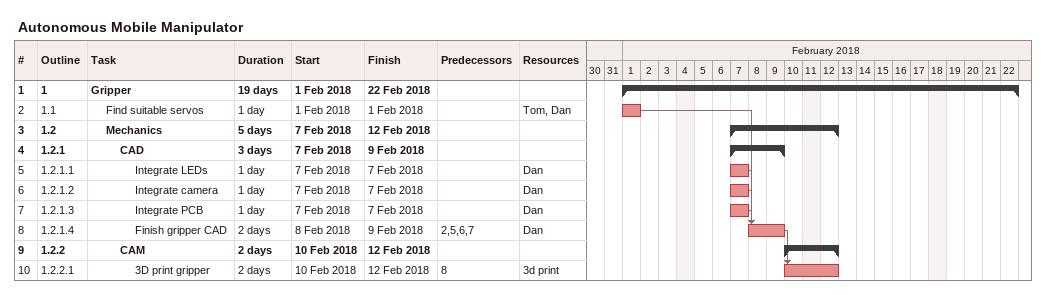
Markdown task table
Autonomous Mobile Manipulator

| ID | WBS | Task | Duration | Start | Finish | Predecessors | Resources |
|---|---|---|---|---|---|---|---|
| 1 | 1 | **Gripper** | 19d | 2018-02-01 | 2018-02-22 |  |  |
| 2 | 1.1 | Find suitable servos | 1d | 2018-02-01 | 2018-02-01 |  | Tom, Dan |
| 3 | 1.2 | **Mechanics** | 5d | 2018-02-07 | 2018-02-12 |  |  |
| 4 | 1.2.1 | **CAD** | 3d | 2018-02-07 | 2018-02-09 |  |  |
| 5 | 1.2.1.1 | Integrate LEDs | 1d | 2018-02-07 | 2018-02-07 |  | Dan |
| 6 | 1.2.1.2 | Integrate camera | 1d | 2018-02-07 | 2018-02-07 |  | Dan |
| 7 | 1.2.1.3 | Integrate PCB | 1d | 2018-02-07 | 2018-02-07 |  | Dan |
| 8 | 1.2.1.4 | Finish gripper CAD | 2d | 2018-02-08 | 2018-02-09 | 2, 5, 6, 7 | Dan |
| 9 | 1.2.2 | **CAM** | 2d | 2018-02-10 | 2018-02-12 |  |  |
| 10 | 1.2.2.1 | 3D print gripper | 2d | 2018-02-10 | 2018-02-12 | 8 | 3d print |
